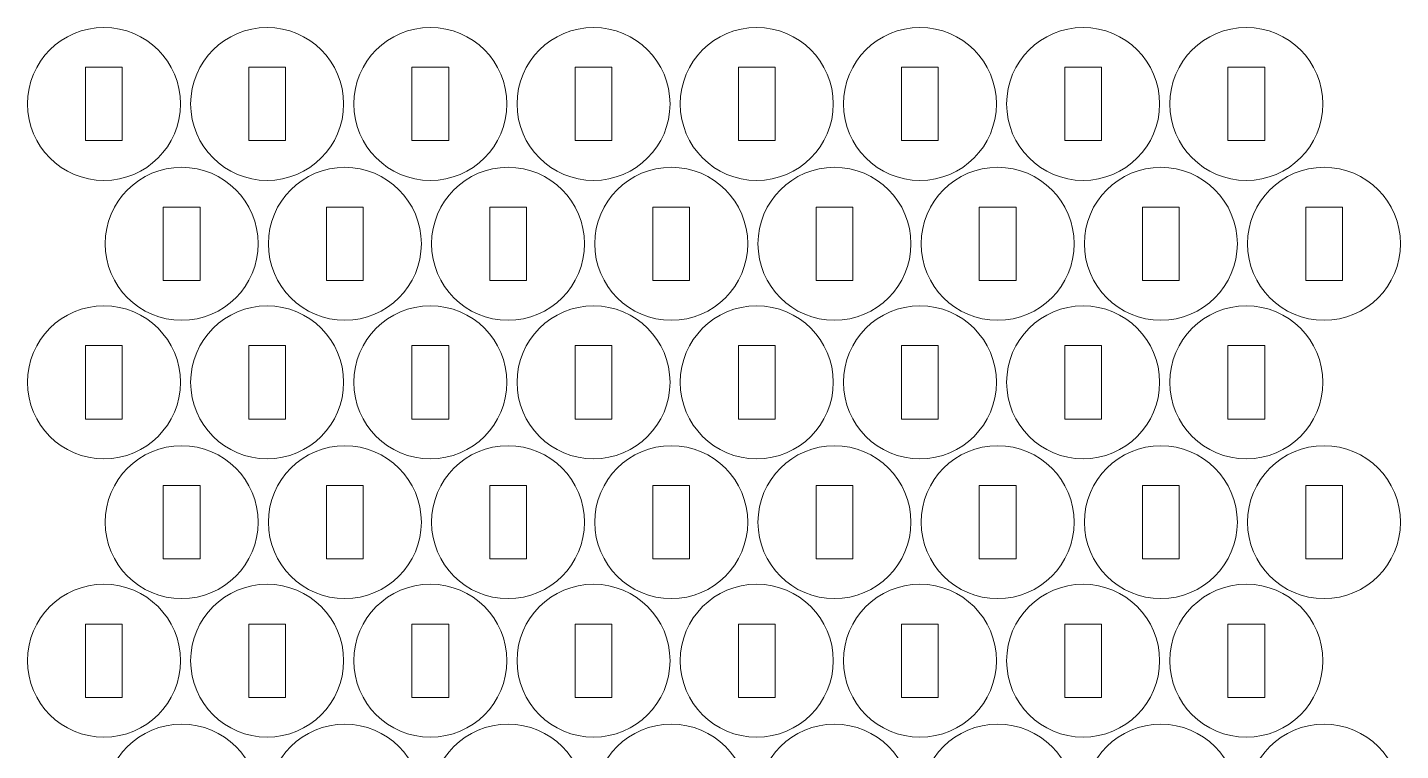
# Model space of a CAD drawing. Header units: millimetres. Extents: x -400 to 400, y -200 to 200.
# Drawn here: x 283.5 to 395.7, y 141.4 to 200.5 of the extents above; entities that cross this region are included whole.
import ezdxf

# ---------------------------------------------------------------- set-up
doc = ezdxf.new("R2010")
doc.units = ezdxf.units.MM
doc.header["$MEASUREMENT"] = 0
doc.layers.add('Camada 1', color=7, linetype='Continuous')

msp = doc.modelspace()

# ---------------------------------------------------------------- linework, layer by layer
at = {"layer": 'Camada 1', "lineweight": 20}
for points in [[(289.7221, 200.4506), (293.1738, 200.4506), (295.9721, 197.6523), (295.9721, 194.2006), (295.9721, 194.2006), (295.9721, 190.7489), (293.1738, 187.9506), (289.7221, 187.9506), (289.7221, 187.9506), (286.2704, 187.9506), (283.4721, 190.7489), (283.4721, 194.2006), (283.4721, 194.2006), (283.4721, 197.6523), (286.2704, 200.4506), (289.7221, 200.4506)], [(303.0571, 200.4506), (306.5088, 200.4506), (309.3071, 197.6523), (309.3071, 194.2006), (309.3071, 194.2006), (309.3071, 190.7489), (306.5088, 187.9506), (303.0571, 187.9506), (303.0571, 187.9506), (299.6054, 187.9506), (296.8071, 190.7489), (296.8071, 194.2006), (296.8071, 194.2006), (296.8071, 197.6523), (299.6054, 200.4506), (303.0571, 200.4506)], [(316.3921, 200.4506), (319.8438, 200.4506), (322.6421, 197.6523), (322.6421, 194.2006), (322.6421, 194.2006), (322.6421, 190.7489), (319.8438, 187.9506), (316.3921, 187.9506), (316.3921, 187.9506), (312.9404, 187.9506), (310.1421, 190.7489), (310.1421, 194.2006), (310.1421, 194.2006), (310.1421, 197.6523), (312.9404, 200.4506), (316.3921, 200.4506)], [(329.7271, 200.4506), (333.1788, 200.4506), (335.9771, 197.6523), (335.9771, 194.2006), (335.9771, 194.2006), (335.9771, 190.7489), (333.1788, 187.9506), (329.7271, 187.9506), (329.7271, 187.9506), (326.2754, 187.9506), (323.4771, 190.7489), (323.4771, 194.2006), (323.4771, 194.2006), (323.4771, 197.6523), (326.2754, 200.4506), (329.7271, 200.4506)], [(343.0621, 200.4506), (346.5138, 200.4506), (349.3121, 197.6523), (349.3121, 194.2006), (349.3121, 194.2006), (349.3121, 190.7489), (346.5138, 187.9506), (343.0621, 187.9506), (343.0621, 187.9506), (339.6104, 187.9506), (336.8121, 190.7489), (336.8121, 194.2006), (336.8121, 194.2006), (336.8121, 197.6523), (339.6104, 200.4506), (343.0621, 200.4506)], [(356.3971, 200.4506), (359.8488, 200.4506), (362.6471, 197.6523), (362.6471, 194.2006), (362.6471, 194.2006), (362.6471, 190.7489), (359.8488, 187.9506), (356.3971, 187.9506), (356.3971, 187.9506), (352.9454, 187.9506), (350.1471, 190.7489), (350.1471, 194.2006), (350.1471, 194.2006), (350.1471, 197.6523), (352.9454, 200.4506), (356.3971, 200.4506)], [(369.7321, 200.4506), (373.1838, 200.4506), (375.9821, 197.6523), (375.9821, 194.2006), (375.9821, 194.2006), (375.9821, 190.7489), (373.1838, 187.9506), (369.7321, 187.9506), (369.7321, 187.9506), (366.2804, 187.9506), (363.4821, 190.7489), (363.4821, 194.2006), (363.4821, 194.2006), (363.4821, 197.6523), (366.2804, 200.4506), (369.7321, 200.4506)], [(383.0671, 200.4506), (386.5188, 200.4506), (389.3171, 197.6523), (389.3171, 194.2006), (389.3171, 194.2006), (389.3171, 190.7489), (386.5188, 187.9506), (383.0671, 187.9506), (383.0671, 187.9506), (379.6154, 187.9506), (376.8171, 190.7489), (376.8171, 194.2006), (376.8171, 194.2006), (376.8171, 197.6523), (379.6154, 200.4506), (383.0671, 200.4506)], [(288.2221, 197.2006), (288.2221, 197.2006), (291.2221, 197.2006), (291.2221, 197.2006), (291.2221, 197.2006), (291.2221, 197.2006), (291.2221, 191.2006), (291.2221, 191.2006), (291.2221, 191.2006), (291.2221, 191.2006), (288.2221, 191.2006), (288.2221, 191.2006), (288.2221, 191.2006), (288.2221, 191.2006), (288.2221, 197.2006), (288.2221, 197.2006)], [(301.5571, 197.2006), (301.5571, 197.2006), (304.5571, 197.2006), (304.5571, 197.2006), (304.5571, 197.2006), (304.5571, 197.2006), (304.5571, 191.2006), (304.5571, 191.2006), (304.5571, 191.2006), (304.5571, 191.2006), (301.5571, 191.2006), (301.5571, 191.2006), (301.5571, 191.2006), (301.5571, 191.2006), (301.5571, 197.2006), (301.5571, 197.2006)], [(314.8921, 197.2006), (314.8921, 197.2006), (317.8921, 197.2006), (317.8921, 197.2006), (317.8921, 197.2006), (317.8921, 197.2006), (317.8921, 191.2006), (317.8921, 191.2006), (317.8921, 191.2006), (317.8921, 191.2006), (314.8921, 191.2006), (314.8921, 191.2006), (314.8921, 191.2006), (314.8921, 191.2006), (314.8921, 197.2006), (314.8921, 197.2006)], [(328.2271, 197.2006), (328.2271, 197.2006), (331.2271, 197.2006), (331.2271, 197.2006), (331.2271, 197.2006), (331.2271, 197.2006), (331.2271, 191.2006), (331.2271, 191.2006), (331.2271, 191.2006), (331.2271, 191.2006), (328.2271, 191.2006), (328.2271, 191.2006), (328.2271, 191.2006), (328.2271, 191.2006), (328.2271, 197.2006), (328.2271, 197.2006)], [(341.5621, 197.2006), (341.5621, 197.2006), (344.5621, 197.2006), (344.5621, 197.2006), (344.5621, 197.2006), (344.5621, 197.2006), (344.5621, 191.2006), (344.5621, 191.2006), (344.5621, 191.2006), (344.5621, 191.2006), (341.5621, 191.2006), (341.5621, 191.2006), (341.5621, 191.2006), (341.5621, 191.2006), (341.5621, 197.2006), (341.5621, 197.2006)], [(354.8971, 197.2006), (354.8971, 197.2006), (357.8971, 197.2006), (357.8971, 197.2006), (357.8971, 197.2006), (357.8971, 197.2006), (357.8971, 191.2006), (357.8971, 191.2006), (357.8971, 191.2006), (357.8971, 191.2006), (354.8971, 191.2006), (354.8971, 191.2006), (354.8971, 191.2006), (354.8971, 191.2006), (354.8971, 197.2006), (354.8971, 197.2006)], [(368.2321, 197.2006), (368.2321, 197.2006), (371.2321, 197.2006), (371.2321, 197.2006), (371.2321, 197.2006), (371.2321, 197.2006), (371.2321, 191.2006), (371.2321, 191.2006), (371.2321, 191.2006), (371.2321, 191.2006), (368.2321, 191.2006), (368.2321, 191.2006), (368.2321, 191.2006), (368.2321, 191.2006), (368.2321, 197.2006), (368.2321, 197.2006)], [(381.5671, 197.2006), (381.5671, 197.2006), (384.5671, 197.2006), (384.5671, 197.2006), (384.5671, 197.2006), (384.5671, 197.2006), (384.5671, 191.2006), (384.5671, 191.2006), (384.5671, 191.2006), (384.5671, 191.2006), (381.5671, 191.2006), (381.5671, 191.2006), (381.5671, 191.2006), (381.5671, 191.2006), (381.5671, 197.2006), (381.5671, 197.2006)], [(296.0721, 189.0205), (299.5238, 189.0205), (302.3221, 186.2222), (302.3221, 182.7705), (302.3221, 182.7705), (302.3221, 179.3188), (299.5238, 176.5205), (296.0721, 176.5205), (296.0721, 176.5205), (292.6204, 176.5205), (289.8221, 179.3188), (289.8221, 182.7705), (289.8221, 182.7705), (289.8221, 186.2222), (292.6204, 189.0205), (296.0721, 189.0205)], [(309.4071, 189.0205), (312.8588, 189.0205), (315.6571, 186.2222), (315.6571, 182.7705), (315.6571, 182.7705), (315.6571, 179.3188), (312.8588, 176.5205), (309.4071, 176.5205), (309.4071, 176.5205), (305.9554, 176.5205), (303.1571, 179.3188), (303.1571, 182.7705), (303.1571, 182.7705), (303.1571, 186.2222), (305.9554, 189.0205), (309.4071, 189.0205)], [(322.7421, 189.0205), (326.1938, 189.0205), (328.9921, 186.2222), (328.9921, 182.7705), (328.9921, 182.7705), (328.9921, 179.3188), (326.1938, 176.5205), (322.7421, 176.5205), (322.7421, 176.5205), (319.2904, 176.5205), (316.4921, 179.3188), (316.4921, 182.7705), (316.4921, 182.7705), (316.4921, 186.2222), (319.2904, 189.0205), (322.7421, 189.0205)], [(336.0771, 189.0205), (339.5288, 189.0205), (342.3271, 186.2222), (342.3271, 182.7705), (342.3271, 182.7705), (342.3271, 179.3188), (339.5288, 176.5205), (336.0771, 176.5205), (336.0771, 176.5205), (332.6254, 176.5205), (329.8271, 179.3188), (329.8271, 182.7705), (329.8271, 182.7705), (329.8271, 186.2222), (332.6254, 189.0205), (336.0771, 189.0205)], [(349.4121, 189.0205), (352.8638, 189.0205), (355.6621, 186.2222), (355.6621, 182.7705), (355.6621, 182.7705), (355.6621, 179.3188), (352.8638, 176.5205), (349.4121, 176.5205), (349.4121, 176.5205), (345.9604, 176.5205), (343.1621, 179.3188), (343.1621, 182.7705), (343.1621, 182.7705), (343.1621, 186.2222), (345.9604, 189.0205), (349.4121, 189.0205)], [(362.7471, 189.0205), (366.1988, 189.0205), (368.9971, 186.2222), (368.9971, 182.7705), (368.9971, 182.7705), (368.9971, 179.3188), (366.1988, 176.5205), (362.7471, 176.5205), (362.7471, 176.5205), (359.2954, 176.5205), (356.4971, 179.3188), (356.4971, 182.7705), (356.4971, 182.7705), (356.4971, 186.2222), (359.2954, 189.0205), (362.7471, 189.0205)], [(376.0821, 189.0205), (379.5338, 189.0205), (382.3321, 186.2222), (382.3321, 182.7705), (382.3321, 182.7705), (382.3321, 179.3188), (379.5338, 176.5205), (376.0821, 176.5205), (376.0821, 176.5205), (372.6304, 176.5205), (369.8321, 179.3188), (369.8321, 182.7705), (369.8321, 182.7705), (369.8321, 186.2222), (372.6304, 189.0205), (376.0821, 189.0205)], [(389.4171, 189.0205), (392.8688, 189.0205), (395.6671, 186.2222), (395.6671, 182.7705), (395.6671, 182.7705), (395.6671, 179.3188), (392.8688, 176.5205), (389.4171, 176.5205), (389.4171, 176.5205), (385.9654, 176.5205), (383.1671, 179.3188), (383.1671, 182.7705), (383.1671, 182.7705), (383.1671, 186.2222), (385.9654, 189.0205), (389.4171, 189.0205)], [(294.5721, 185.7705), (294.5721, 185.7705), (297.5721, 185.7705), (297.5721, 185.7705), (297.5721, 185.7705), (297.5721, 185.7705), (297.5721, 179.7705), (297.5721, 179.7705), (297.5721, 179.7705), (297.5721, 179.7705), (294.5721, 179.7705), (294.5721, 179.7705), (294.5721, 179.7705), (294.5721, 179.7705), (294.5721, 185.7705), (294.5721, 185.7705)], [(307.9071, 185.7705), (307.9071, 185.7705), (310.9071, 185.7705), (310.9071, 185.7705), (310.9071, 185.7705), (310.9071, 185.7705), (310.9071, 179.7705), (310.9071, 179.7705), (310.9071, 179.7705), (310.9071, 179.7705), (307.9071, 179.7705), (307.9071, 179.7705), (307.9071, 179.7705), (307.9071, 179.7705), (307.9071, 185.7705), (307.9071, 185.7705)], [(321.2421, 185.7705), (321.2421, 185.7705), (324.2421, 185.7705), (324.2421, 185.7705), (324.2421, 185.7705), (324.2421, 185.7705), (324.2421, 179.7705), (324.2421, 179.7705), (324.2421, 179.7705), (324.2421, 179.7705), (321.2421, 179.7705), (321.2421, 179.7705), (321.2421, 179.7705), (321.2421, 179.7705), (321.2421, 185.7705), (321.2421, 185.7705)], [(334.5771, 185.7705), (334.5771, 185.7705), (337.5771, 185.7705), (337.5771, 185.7705), (337.5771, 185.7705), (337.5771, 185.7705), (337.5771, 179.7705), (337.5771, 179.7705), (337.5771, 179.7705), (337.5771, 179.7705), (334.5771, 179.7705), (334.5771, 179.7705), (334.5771, 179.7705), (334.5771, 179.7705), (334.5771, 185.7705), (334.5771, 185.7705)], [(347.9121, 185.7705), (347.9121, 185.7705), (350.9121, 185.7705), (350.9121, 185.7705), (350.9121, 185.7705), (350.9121, 185.7705), (350.9121, 179.7705), (350.9121, 179.7705), (350.9121, 179.7705), (350.9121, 179.7705), (347.9121, 179.7705), (347.9121, 179.7705), (347.9121, 179.7705), (347.9121, 179.7705), (347.9121, 185.7705), (347.9121, 185.7705)], [(361.2471, 185.7705), (361.2471, 185.7705), (364.2471, 185.7705), (364.2471, 185.7705), (364.2471, 185.7705), (364.2471, 185.7705), (364.2471, 179.7705), (364.2471, 179.7705), (364.2471, 179.7705), (364.2471, 179.7705), (361.2471, 179.7705), (361.2471, 179.7705), (361.2471, 179.7705), (361.2471, 179.7705), (361.2471, 185.7705), (361.2471, 185.7705)], [(374.5821, 185.7705), (374.5821, 185.7705), (377.5821, 185.7705), (377.5821, 185.7705), (377.5821, 185.7705), (377.5821, 185.7705), (377.5821, 179.7705), (377.5821, 179.7705), (377.5821, 179.7705), (377.5821, 179.7705), (374.5821, 179.7705), (374.5821, 179.7705), (374.5821, 179.7705), (374.5821, 179.7705), (374.5821, 185.7705), (374.5821, 185.7705)], [(387.9171, 185.7705), (387.9171, 185.7705), (390.9171, 185.7705), (390.9171, 185.7705), (390.9171, 185.7705), (390.9171, 185.7705), (390.9171, 179.7705), (390.9171, 179.7705), (390.9171, 179.7705), (390.9171, 179.7705), (387.9171, 179.7705), (387.9171, 179.7705), (387.9171, 179.7705), (387.9171, 179.7705), (387.9171, 185.7705), (387.9171, 185.7705)], [(289.7221, 177.6964), (293.1738, 177.6964), (295.9721, 174.8981), (295.9721, 171.4464), (295.9721, 171.4464), (295.9721, 167.9947), (293.1738, 165.1964), (289.7221, 165.1964), (289.7221, 165.1964), (286.2704, 165.1964), (283.4721, 167.9947), (283.4721, 171.4464), (283.4721, 171.4464), (283.4721, 174.8981), (286.2704, 177.6964), (289.7221, 177.6964)], [(303.0571, 177.6964), (306.5088, 177.6964), (309.3071, 174.8981), (309.3071, 171.4464), (309.3071, 171.4464), (309.3071, 167.9947), (306.5088, 165.1964), (303.0571, 165.1964), (303.0571, 165.1964), (299.6054, 165.1964), (296.8071, 167.9947), (296.8071, 171.4464), (296.8071, 171.4464), (296.8071, 174.8981), (299.6054, 177.6964), (303.0571, 177.6964)], [(316.3921, 177.6964), (319.8438, 177.6964), (322.6421, 174.8981), (322.6421, 171.4464), (322.6421, 171.4464), (322.6421, 167.9947), (319.8438, 165.1964), (316.3921, 165.1964), (316.3921, 165.1964), (312.9404, 165.1964), (310.1421, 167.9947), (310.1421, 171.4464), (310.1421, 171.4464), (310.1421, 174.8981), (312.9404, 177.6964), (316.3921, 177.6964)], [(329.7271, 177.6964), (333.1788, 177.6964), (335.9771, 174.8981), (335.9771, 171.4464), (335.9771, 171.4464), (335.9771, 167.9947), (333.1788, 165.1964), (329.7271, 165.1964), (329.7271, 165.1964), (326.2754, 165.1964), (323.4771, 167.9947), (323.4771, 171.4464), (323.4771, 171.4464), (323.4771, 174.8981), (326.2754, 177.6964), (329.7271, 177.6964)], [(343.0621, 177.6964), (346.5138, 177.6964), (349.3121, 174.8981), (349.3121, 171.4464), (349.3121, 171.4464), (349.3121, 167.9947), (346.5138, 165.1964), (343.0621, 165.1964), (343.0621, 165.1964), (339.6104, 165.1964), (336.8121, 167.9947), (336.8121, 171.4464), (336.8121, 171.4464), (336.8121, 174.8981), (339.6104, 177.6964), (343.0621, 177.6964)], [(356.3971, 177.6964), (359.8488, 177.6964), (362.6471, 174.8981), (362.6471, 171.4464), (362.6471, 171.4464), (362.6471, 167.9947), (359.8488, 165.1964), (356.3971, 165.1964), (356.3971, 165.1964), (352.9454, 165.1964), (350.1471, 167.9947), (350.1471, 171.4464), (350.1471, 171.4464), (350.1471, 174.8981), (352.9454, 177.6964), (356.3971, 177.6964)], [(369.7321, 177.6964), (373.1838, 177.6964), (375.9821, 174.8981), (375.9821, 171.4464), (375.9821, 171.4464), (375.9821, 167.9947), (373.1838, 165.1964), (369.7321, 165.1964), (369.7321, 165.1964), (366.2804, 165.1964), (363.4821, 167.9947), (363.4821, 171.4464), (363.4821, 171.4464), (363.4821, 174.8981), (366.2804, 177.6964), (369.7321, 177.6964)], [(383.0671, 177.6964), (386.5188, 177.6964), (389.3171, 174.8981), (389.3171, 171.4464), (389.3171, 171.4464), (389.3171, 167.9947), (386.5188, 165.1964), (383.0671, 165.1964), (383.0671, 165.1964), (379.6154, 165.1964), (376.8171, 167.9947), (376.8171, 171.4464), (376.8171, 171.4464), (376.8171, 174.8981), (379.6154, 177.6964), (383.0671, 177.6964)], [(288.2221, 174.4464), (288.2221, 174.4464), (291.2221, 174.4464), (291.2221, 174.4464), (291.2221, 174.4464), (291.2221, 174.4464), (291.2221, 168.4464), (291.2221, 168.4464), (291.2221, 168.4464), (291.2221, 168.4464), (288.2221, 168.4464), (288.2221, 168.4464), (288.2221, 168.4464), (288.2221, 168.4464), (288.2221, 174.4464), (288.2221, 174.4464)], [(301.5571, 174.4464), (301.5571, 174.4464), (304.5571, 174.4464), (304.5571, 174.4464), (304.5571, 174.4464), (304.5571, 174.4464), (304.5571, 168.4464), (304.5571, 168.4464), (304.5571, 168.4464), (304.5571, 168.4464), (301.5571, 168.4464), (301.5571, 168.4464), (301.5571, 168.4464), (301.5571, 168.4464), (301.5571, 174.4464), (301.5571, 174.4464)], [(314.8921, 174.4464), (314.8921, 174.4464), (317.8921, 174.4464), (317.8921, 174.4464), (317.8921, 174.4464), (317.8921, 174.4464), (317.8921, 168.4464), (317.8921, 168.4464), (317.8921, 168.4464), (317.8921, 168.4464), (314.8921, 168.4464), (314.8921, 168.4464), (314.8921, 168.4464), (314.8921, 168.4464), (314.8921, 174.4464), (314.8921, 174.4464)], [(328.2271, 174.4464), (328.2271, 174.4464), (331.2271, 174.4464), (331.2271, 174.4464), (331.2271, 174.4464), (331.2271, 174.4464), (331.2271, 168.4464), (331.2271, 168.4464), (331.2271, 168.4464), (331.2271, 168.4464), (328.2271, 168.4464), (328.2271, 168.4464), (328.2271, 168.4464), (328.2271, 168.4464), (328.2271, 174.4464), (328.2271, 174.4464)], [(341.5621, 174.4464), (341.5621, 174.4464), (344.5621, 174.4464), (344.5621, 174.4464), (344.5621, 174.4464), (344.5621, 174.4464), (344.5621, 168.4464), (344.5621, 168.4464), (344.5621, 168.4464), (344.5621, 168.4464), (341.5621, 168.4464), (341.5621, 168.4464), (341.5621, 168.4464), (341.5621, 168.4464), (341.5621, 174.4464), (341.5621, 174.4464)], [(354.8971, 174.4464), (354.8971, 174.4464), (357.8971, 174.4464), (357.8971, 174.4464), (357.8971, 174.4464), (357.8971, 174.4464), (357.8971, 168.4464), (357.8971, 168.4464), (357.8971, 168.4464), (357.8971, 168.4464), (354.8971, 168.4464), (354.8971, 168.4464), (354.8971, 168.4464), (354.8971, 168.4464), (354.8971, 174.4464), (354.8971, 174.4464)], [(368.2321, 174.4464), (368.2321, 174.4464), (371.2321, 174.4464), (371.2321, 174.4464), (371.2321, 174.4464), (371.2321, 174.4464), (371.2321, 168.4464), (371.2321, 168.4464), (371.2321, 168.4464), (371.2321, 168.4464), (368.2321, 168.4464), (368.2321, 168.4464), (368.2321, 168.4464), (368.2321, 168.4464), (368.2321, 174.4464), (368.2321, 174.4464)], [(381.5671, 174.4464), (381.5671, 174.4464), (384.5671, 174.4464), (384.5671, 174.4464), (384.5671, 174.4464), (384.5671, 174.4464), (384.5671, 168.4464), (384.5671, 168.4464), (384.5671, 168.4464), (384.5671, 168.4464), (381.5671, 168.4464), (381.5671, 168.4464), (381.5671, 168.4464), (381.5671, 168.4464), (381.5671, 174.4464), (381.5671, 174.4464)], [(296.0721, 166.2663), (299.5238, 166.2663), (302.3221, 163.468), (302.3221, 160.0163), (302.3221, 160.0163), (302.3221, 156.5646), (299.5238, 153.7663), (296.0721, 153.7663), (296.0721, 153.7663), (292.6204, 153.7663), (289.8221, 156.5646), (289.8221, 160.0163), (289.8221, 160.0163), (289.8221, 163.468), (292.6204, 166.2663), (296.0721, 166.2663)], [(309.4071, 166.2663), (312.8588, 166.2663), (315.6571, 163.468), (315.6571, 160.0163), (315.6571, 160.0163), (315.6571, 156.5646), (312.8588, 153.7663), (309.4071, 153.7663), (309.4071, 153.7663), (305.9554, 153.7663), (303.1571, 156.5646), (303.1571, 160.0163), (303.1571, 160.0163), (303.1571, 163.468), (305.9554, 166.2663), (309.4071, 166.2663)], [(322.7421, 166.2663), (326.1938, 166.2663), (328.9921, 163.468), (328.9921, 160.0163), (328.9921, 160.0163), (328.9921, 156.5646), (326.1938, 153.7663), (322.7421, 153.7663), (322.7421, 153.7663), (319.2904, 153.7663), (316.4921, 156.5646), (316.4921, 160.0163), (316.4921, 160.0163), (316.4921, 163.468), (319.2904, 166.2663), (322.7421, 166.2663)], [(336.0771, 166.2663), (339.5288, 166.2663), (342.3271, 163.468), (342.3271, 160.0163), (342.3271, 160.0163), (342.3271, 156.5646), (339.5288, 153.7663), (336.0771, 153.7663), (336.0771, 153.7663), (332.6254, 153.7663), (329.8271, 156.5646), (329.8271, 160.0163), (329.8271, 160.0163), (329.8271, 163.468), (332.6254, 166.2663), (336.0771, 166.2663)], [(349.4121, 166.2663), (352.8638, 166.2663), (355.6621, 163.468), (355.6621, 160.0163), (355.6621, 160.0163), (355.6621, 156.5646), (352.8638, 153.7663), (349.4121, 153.7663), (349.4121, 153.7663), (345.9604, 153.7663), (343.1621, 156.5646), (343.1621, 160.0163), (343.1621, 160.0163), (343.1621, 163.468), (345.9604, 166.2663), (349.4121, 166.2663)], [(362.7471, 166.2663), (366.1988, 166.2663), (368.9971, 163.468), (368.9971, 160.0163), (368.9971, 160.0163), (368.9971, 156.5646), (366.1988, 153.7663), (362.7471, 153.7663), (362.7471, 153.7663), (359.2954, 153.7663), (356.4971, 156.5646), (356.4971, 160.0163), (356.4971, 160.0163), (356.4971, 163.468), (359.2954, 166.2663), (362.7471, 166.2663)], [(376.0821, 166.2663), (379.5338, 166.2663), (382.3321, 163.468), (382.3321, 160.0163), (382.3321, 160.0163), (382.3321, 156.5646), (379.5338, 153.7663), (376.0821, 153.7663), (376.0821, 153.7663), (372.6304, 153.7663), (369.8321, 156.5646), (369.8321, 160.0163), (369.8321, 160.0163), (369.8321, 163.468), (372.6304, 166.2663), (376.0821, 166.2663)], [(389.4171, 166.2663), (392.8688, 166.2663), (395.6671, 163.468), (395.6671, 160.0163), (395.6671, 160.0163), (395.6671, 156.5646), (392.8688, 153.7663), (389.4171, 153.7663), (389.4171, 153.7663), (385.9654, 153.7663), (383.1671, 156.5646), (383.1671, 160.0163), (383.1671, 160.0163), (383.1671, 163.468), (385.9654, 166.2663), (389.4171, 166.2663)], [(294.5721, 163.0163), (294.5721, 163.0163), (297.5721, 163.0163), (297.5721, 163.0163), (297.5721, 163.0163), (297.5721, 163.0163), (297.5721, 157.0163), (297.5721, 157.0163), (297.5721, 157.0163), (297.5721, 157.0163), (294.5721, 157.0163), (294.5721, 157.0163), (294.5721, 157.0163), (294.5721, 157.0163), (294.5721, 163.0163), (294.5721, 163.0163)], [(307.9071, 163.0163), (307.9071, 163.0163), (310.9071, 163.0163), (310.9071, 163.0163), (310.9071, 163.0163), (310.9071, 163.0163), (310.9071, 157.0163), (310.9071, 157.0163), (310.9071, 157.0163), (310.9071, 157.0163), (307.9071, 157.0163), (307.9071, 157.0163), (307.9071, 157.0163), (307.9071, 157.0163), (307.9071, 163.0163), (307.9071, 163.0163)], [(321.2421, 163.0163), (321.2421, 163.0163), (324.2421, 163.0163), (324.2421, 163.0163), (324.2421, 163.0163), (324.2421, 163.0163), (324.2421, 157.0163), (324.2421, 157.0163), (324.2421, 157.0163), (324.2421, 157.0163), (321.2421, 157.0163), (321.2421, 157.0163), (321.2421, 157.0163), (321.2421, 157.0163), (321.2421, 163.0163), (321.2421, 163.0163)], [(334.5771, 163.0163), (334.5771, 163.0163), (337.5771, 163.0163), (337.5771, 163.0163), (337.5771, 163.0163), (337.5771, 163.0163), (337.5771, 157.0163), (337.5771, 157.0163), (337.5771, 157.0163), (337.5771, 157.0163), (334.5771, 157.0163), (334.5771, 157.0163), (334.5771, 157.0163), (334.5771, 157.0163), (334.5771, 163.0163), (334.5771, 163.0163)], [(347.9121, 163.0163), (347.9121, 163.0163), (350.9121, 163.0163), (350.9121, 163.0163), (350.9121, 163.0163), (350.9121, 163.0163), (350.9121, 157.0163), (350.9121, 157.0163), (350.9121, 157.0163), (350.9121, 157.0163), (347.9121, 157.0163), (347.9121, 157.0163), (347.9121, 157.0163), (347.9121, 157.0163), (347.9121, 163.0163), (347.9121, 163.0163)], [(361.2471, 163.0163), (361.2471, 163.0163), (364.2471, 163.0163), (364.2471, 163.0163), (364.2471, 163.0163), (364.2471, 163.0163), (364.2471, 157.0163), (364.2471, 157.0163), (364.2471, 157.0163), (364.2471, 157.0163), (361.2471, 157.0163), (361.2471, 157.0163), (361.2471, 157.0163), (361.2471, 157.0163), (361.2471, 163.0163), (361.2471, 163.0163)], [(374.5821, 163.0163), (374.5821, 163.0163), (377.5821, 163.0163), (377.5821, 163.0163), (377.5821, 163.0163), (377.5821, 163.0163), (377.5821, 157.0163), (377.5821, 157.0163), (377.5821, 157.0163), (377.5821, 157.0163), (374.5821, 157.0163), (374.5821, 157.0163), (374.5821, 157.0163), (374.5821, 157.0163), (374.5821, 163.0163), (374.5821, 163.0163)], [(387.9171, 163.0163), (387.9171, 163.0163), (390.9171, 163.0163), (390.9171, 163.0163), (390.9171, 163.0163), (390.9171, 163.0163), (390.9171, 157.0163), (390.9171, 157.0163), (390.9171, 157.0163), (390.9171, 157.0163), (387.9171, 157.0163), (387.9171, 157.0163), (387.9171, 157.0163), (387.9171, 157.0163), (387.9171, 163.0163), (387.9171, 163.0163)], [(289.7221, 154.9422), (293.1738, 154.9422), (295.9721, 152.1439), (295.9721, 148.6922), (295.9721, 148.6922), (295.9721, 145.2405), (293.1738, 142.4422), (289.7221, 142.4422), (289.7221, 142.4422), (286.2704, 142.4422), (283.4721, 145.2405), (283.4721, 148.6922), (283.4721, 148.6922), (283.4721, 152.1439), (286.2704, 154.9422), (289.7221, 154.9422)], [(303.0571, 154.9422), (306.5088, 154.9422), (309.3071, 152.1439), (309.3071, 148.6922), (309.3071, 148.6922), (309.3071, 145.2405), (306.5088, 142.4422), (303.0571, 142.4422), (303.0571, 142.4422), (299.6054, 142.4422), (296.8071, 145.2405), (296.8071, 148.6922), (296.8071, 148.6922), (296.8071, 152.1439), (299.6054, 154.9422), (303.0571, 154.9422)], [(316.3921, 154.9422), (319.8438, 154.9422), (322.6421, 152.1439), (322.6421, 148.6922), (322.6421, 148.6922), (322.6421, 145.2405), (319.8438, 142.4422), (316.3921, 142.4422), (316.3921, 142.4422), (312.9404, 142.4422), (310.1421, 145.2405), (310.1421, 148.6922), (310.1421, 148.6922), (310.1421, 152.1439), (312.9404, 154.9422), (316.3921, 154.9422)], [(329.7271, 154.9422), (333.1788, 154.9422), (335.9771, 152.1439), (335.9771, 148.6922), (335.9771, 148.6922), (335.9771, 145.2405), (333.1788, 142.4422), (329.7271, 142.4422), (329.7271, 142.4422), (326.2754, 142.4422), (323.4771, 145.2405), (323.4771, 148.6922), (323.4771, 148.6922), (323.4771, 152.1439), (326.2754, 154.9422), (329.7271, 154.9422)], [(343.0621, 154.9422), (346.5138, 154.9422), (349.3121, 152.1439), (349.3121, 148.6922), (349.3121, 148.6922), (349.3121, 145.2405), (346.5138, 142.4422), (343.0621, 142.4422), (343.0621, 142.4422), (339.6104, 142.4422), (336.8121, 145.2405), (336.8121, 148.6922), (336.8121, 148.6922), (336.8121, 152.1439), (339.6104, 154.9422), (343.0621, 154.9422)], [(356.3971, 154.9422), (359.8488, 154.9422), (362.6471, 152.1439), (362.6471, 148.6922), (362.6471, 148.6922), (362.6471, 145.2405), (359.8488, 142.4422), (356.3971, 142.4422), (356.3971, 142.4422), (352.9454, 142.4422), (350.1471, 145.2405), (350.1471, 148.6922), (350.1471, 148.6922), (350.1471, 152.1439), (352.9454, 154.9422), (356.3971, 154.9422)], [(369.7321, 154.9422), (373.1838, 154.9422), (375.9821, 152.1439), (375.9821, 148.6922), (375.9821, 148.6922), (375.9821, 145.2405), (373.1838, 142.4422), (369.7321, 142.4422), (369.7321, 142.4422), (366.2804, 142.4422), (363.4821, 145.2405), (363.4821, 148.6922), (363.4821, 148.6922), (363.4821, 152.1439), (366.2804, 154.9422), (369.7321, 154.9422)], [(383.0671, 154.9422), (386.5188, 154.9422), (389.3171, 152.1439), (389.3171, 148.6922), (389.3171, 148.6922), (389.3171, 145.2405), (386.5188, 142.4422), (383.0671, 142.4422), (383.0671, 142.4422), (379.6154, 142.4422), (376.8171, 145.2405), (376.8171, 148.6922), (376.8171, 148.6922), (376.8171, 152.1439), (379.6154, 154.9422), (383.0671, 154.9422)], [(288.2221, 151.6922), (288.2221, 151.6922), (291.2221, 151.6922), (291.2221, 151.6922), (291.2221, 151.6922), (291.2221, 151.6922), (291.2221, 145.6922), (291.2221, 145.6922), (291.2221, 145.6922), (291.2221, 145.6922), (288.2221, 145.6922), (288.2221, 145.6922), (288.2221, 145.6922), (288.2221, 145.6922), (288.2221, 151.6922), (288.2221, 151.6922)], [(301.5571, 151.6922), (301.5571, 151.6922), (304.5571, 151.6922), (304.5571, 151.6922), (304.5571, 151.6922), (304.5571, 151.6922), (304.5571, 145.6922), (304.5571, 145.6922), (304.5571, 145.6922), (304.5571, 145.6922), (301.5571, 145.6922), (301.5571, 145.6922), (301.5571, 145.6922), (301.5571, 145.6922), (301.5571, 151.6922), (301.5571, 151.6922)], [(314.8921, 151.6922), (314.8921, 151.6922), (317.8921, 151.6922), (317.8921, 151.6922), (317.8921, 151.6922), (317.8921, 151.6922), (317.8921, 145.6922), (317.8921, 145.6922), (317.8921, 145.6922), (317.8921, 145.6922), (314.8921, 145.6922), (314.8921, 145.6922), (314.8921, 145.6922), (314.8921, 145.6922), (314.8921, 151.6922), (314.8921, 151.6922)], [(328.2271, 151.6922), (328.2271, 151.6922), (331.2271, 151.6922), (331.2271, 151.6922), (331.2271, 151.6922), (331.2271, 151.6922), (331.2271, 145.6922), (331.2271, 145.6922), (331.2271, 145.6922), (331.2271, 145.6922), (328.2271, 145.6922), (328.2271, 145.6922), (328.2271, 145.6922), (328.2271, 145.6922), (328.2271, 151.6922), (328.2271, 151.6922)], [(341.5621, 151.6922), (341.5621, 151.6922), (344.5621, 151.6922), (344.5621, 151.6922), (344.5621, 151.6922), (344.5621, 151.6922), (344.5621, 145.6922), (344.5621, 145.6922), (344.5621, 145.6922), (344.5621, 145.6922), (341.5621, 145.6922), (341.5621, 145.6922), (341.5621, 145.6922), (341.5621, 145.6922), (341.5621, 151.6922), (341.5621, 151.6922)], [(354.8971, 151.6922), (354.8971, 151.6922), (357.8971, 151.6922), (357.8971, 151.6922), (357.8971, 151.6922), (357.8971, 151.6922), (357.8971, 145.6922), (357.8971, 145.6922), (357.8971, 145.6922), (357.8971, 145.6922), (354.8971, 145.6922), (354.8971, 145.6922), (354.8971, 145.6922), (354.8971, 145.6922), (354.8971, 151.6922), (354.8971, 151.6922)], [(368.2321, 151.6922), (368.2321, 151.6922), (371.2321, 151.6922), (371.2321, 151.6922), (371.2321, 151.6922), (371.2321, 151.6922), (371.2321, 145.6922), (371.2321, 145.6922), (371.2321, 145.6922), (371.2321, 145.6922), (368.2321, 145.6922), (368.2321, 145.6922), (368.2321, 145.6922), (368.2321, 145.6922), (368.2321, 151.6922), (368.2321, 151.6922)], [(381.5671, 151.6922), (381.5671, 151.6922), (384.5671, 151.6922), (384.5671, 151.6922), (384.5671, 151.6922), (384.5671, 151.6922), (384.5671, 145.6922), (384.5671, 145.6922), (384.5671, 145.6922), (384.5671, 145.6922), (381.5671, 145.6922), (381.5671, 145.6922), (381.5671, 145.6922), (381.5671, 145.6922), (381.5671, 151.6922), (381.5671, 151.6922)], [(296.0721, 143.5121), (299.5238, 143.5121), (302.3221, 140.7138), (302.3221, 137.2621), (302.3221, 137.2621), (302.3221, 133.8104), (299.5238, 131.0121), (296.0721, 131.0121), (296.0721, 131.0121), (292.6204, 131.0121), (289.8221, 133.8104), (289.8221, 137.2621), (289.8221, 137.2621), (289.8221, 140.7138), (292.6204, 143.5121), (296.0721, 143.5121)], [(309.4071, 143.5121), (312.8588, 143.5121), (315.6571, 140.7138), (315.6571, 137.2621), (315.6571, 137.2621), (315.6571, 133.8104), (312.8588, 131.0121), (309.4071, 131.0121), (309.4071, 131.0121), (305.9554, 131.0121), (303.1571, 133.8104), (303.1571, 137.2621), (303.1571, 137.2621), (303.1571, 140.7138), (305.9554, 143.5121), (309.4071, 143.5121)], [(322.7421, 143.5121), (326.1938, 143.5121), (328.9921, 140.7138), (328.9921, 137.2621), (328.9921, 137.2621), (328.9921, 133.8104), (326.1938, 131.0121), (322.7421, 131.0121), (322.7421, 131.0121), (319.2904, 131.0121), (316.4921, 133.8104), (316.4921, 137.2621), (316.4921, 137.2621), (316.4921, 140.7138), (319.2904, 143.5121), (322.7421, 143.5121)], [(336.0771, 143.5121), (339.5288, 143.5121), (342.3271, 140.7138), (342.3271, 137.2621), (342.3271, 137.2621), (342.3271, 133.8104), (339.5288, 131.0121), (336.0771, 131.0121), (336.0771, 131.0121), (332.6254, 131.0121), (329.8271, 133.8104), (329.8271, 137.2621), (329.8271, 137.2621), (329.8271, 140.7138), (332.6254, 143.5121), (336.0771, 143.5121)], [(349.4121, 143.5121), (352.8638, 143.5121), (355.6621, 140.7138), (355.6621, 137.2621), (355.6621, 137.2621), (355.6621, 133.8104), (352.8638, 131.0121), (349.4121, 131.0121), (349.4121, 131.0121), (345.9604, 131.0121), (343.1621, 133.8104), (343.1621, 137.2621), (343.1621, 137.2621), (343.1621, 140.7138), (345.9604, 143.5121), (349.4121, 143.5121)], [(362.7471, 143.5121), (366.1988, 143.5121), (368.9971, 140.7138), (368.9971, 137.2621), (368.9971, 137.2621), (368.9971, 133.8104), (366.1988, 131.0121), (362.7471, 131.0121), (362.7471, 131.0121), (359.2954, 131.0121), (356.4971, 133.8104), (356.4971, 137.2621), (356.4971, 137.2621), (356.4971, 140.7138), (359.2954, 143.5121), (362.7471, 143.5121)], [(376.0821, 143.5121), (379.5338, 143.5121), (382.3321, 140.7138), (382.3321, 137.2621), (382.3321, 137.2621), (382.3321, 133.8104), (379.5338, 131.0121), (376.0821, 131.0121), (376.0821, 131.0121), (372.6304, 131.0121), (369.8321, 133.8104), (369.8321, 137.2621), (369.8321, 137.2621), (369.8321, 140.7138), (372.6304, 143.5121), (376.0821, 143.5121)], [(389.4171, 143.5121), (392.8688, 143.5121), (395.6671, 140.7138), (395.6671, 137.2621), (395.6671, 137.2621), (395.6671, 133.8104), (392.8688, 131.0121), (389.4171, 131.0121), (389.4171, 131.0121), (385.9654, 131.0121), (383.1671, 133.8104), (383.1671, 137.2621), (383.1671, 137.2621), (383.1671, 140.7138), (385.9654, 143.5121), (389.4171, 143.5121)]]:
    msp.add_open_spline(points, degree=3, knots=[0, 0, 0, 0, 0.2, 0.2, 0.2, 0.2, 0.4, 0.4, 0.4, 0.4, 0.6, 0.6, 0.6, 0.6, 1, 1, 1, 1], dxfattribs=at)

doc.saveas('drawing.dxf')
